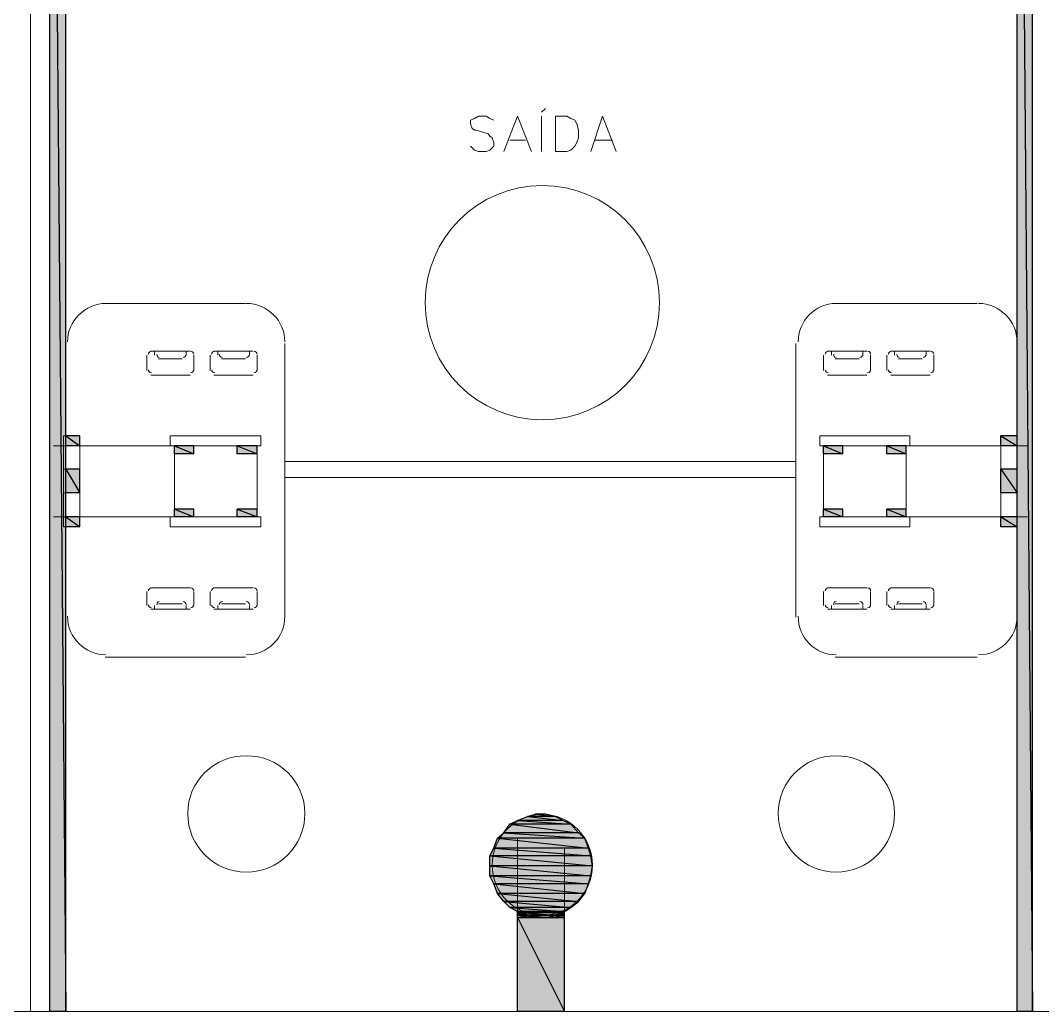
# Model space of a CAD drawing. Header units: millimetres. Extents: x 40 to 176, y -32 to 59.
# Drawn here: x 102.631 to 104.483, y -6.026 to -4.229 of the extents above; entities that cross this region are included whole.
import ezdxf

# ---------------------------------------------------------------- set-up
doc = ezdxf.new("R2010")
doc.units = ezdxf.units.MM
doc.layers.add('15 - Quadro de medição', color=6, linetype='Continuous')

msp = doc.modelspace()

# ---------------------------------------------------------------- hatches: boundary and pattern name
at = {"layer": '15 - Quadro de medição', "true_color": 0x000007}
h = msp.add_hatch(color=7, dxfattribs=at)
h.paths.add_polyline_path([(102.7134, -2.6836), (102.6841, -2.6836), (102.7134, -6.026)])
h.paths.add_polyline_path([(102.6841, -2.6836), (102.7134, -6.026), (102.6841, -6.026)])
h = msp.add_hatch(color=7, dxfattribs=at)
h.paths.add_polyline_path([(104.4649, -2.6836), (104.437, -2.6836), (104.4649, -6.026)])
h.paths.add_polyline_path([(104.437, -2.6836), (104.4649, -6.026), (104.437, -6.026)])
h = msp.add_hatch(color=7, dxfattribs=at)
h.paths.add_polyline_path([(102.7385, -4.9826), (102.7134, -4.9826), (102.7385, -5.0008)])
h.paths.add_polyline_path([(102.7134, -4.9826), (102.7385, -5.0008), (102.7134, -5.0008)])
h = msp.add_hatch(color=7, dxfattribs=at)
h.paths.add_polyline_path([(104.437, -4.9826), (104.4077, -4.9826), (104.437, -5.0008)])
h.paths.add_polyline_path([(104.4077, -4.9826), (104.437, -5.0008), (104.4077, -5.0008)])
h = msp.add_hatch(color=7, dxfattribs=at)
h.paths.add_polyline_path([(102.9453, -5.0008), (102.9103, -5.0008), (102.9453, -5.0148)])
h.paths.add_polyline_path([(102.9103, -5.0008), (102.9453, -5.0148), (102.9103, -5.0148)])
h = msp.add_hatch(color=7, dxfattribs=at)
h.paths.add_polyline_path([(103.0598, -5.0008), (103.0235, -5.0008), (103.0598, -5.0148)])
h.paths.add_polyline_path([(103.0235, -5.0008), (103.0598, -5.0148), (103.0235, -5.0148)])
h = msp.add_hatch(color=7, dxfattribs=at)
h.paths.add_polyline_path([(104.1213, -5.0008), (104.0864, -5.0008), (104.1213, -5.0148)])
h.paths.add_polyline_path([(104.0864, -5.0008), (104.1213, -5.0148), (104.0864, -5.0148)])
h = msp.add_hatch(color=7, dxfattribs=at)
h.paths.add_polyline_path([(104.2359, -5.0008), (104.2009, -5.0008), (104.2359, -5.0148)])
h.paths.add_polyline_path([(104.2009, -5.0008), (104.2359, -5.0148), (104.2009, -5.0148)])
h = msp.add_hatch(color=7, dxfattribs=at)
h.paths.add_polyline_path([(102.7385, -5.0427), (102.7134, -5.0427), (102.7385, -5.086)])
h.paths.add_polyline_path([(102.7134, -5.0427), (102.7385, -5.086), (102.7134, -5.086)])
h = msp.add_hatch(color=7, dxfattribs=at)
h.paths.add_polyline_path([(104.437, -5.0427), (104.4077, -5.0427), (104.437, -5.086)])
h.paths.add_polyline_path([(104.4077, -5.0427), (104.437, -5.086), (104.4077, -5.086)])
h = msp.add_hatch(color=7, dxfattribs=at)
h.paths.add_polyline_path([(102.7385, -5.1293), (102.7134, -5.1293), (102.7385, -5.1475)])
h.paths.add_polyline_path([(102.7134, -5.1293), (102.7385, -5.1475), (102.7134, -5.1475)])
h = msp.add_hatch(color=7, dxfattribs=at)
h.paths.add_polyline_path([(102.9453, -5.1153), (102.9103, -5.1153), (102.9453, -5.1293)])
h.paths.add_polyline_path([(102.9103, -5.1153), (102.9453, -5.1293), (102.9103, -5.1293)])
h = msp.add_hatch(color=7, dxfattribs=at)
h.paths.add_polyline_path([(103.0598, -5.1153), (103.0235, -5.1153), (103.0598, -5.1293)])
h.paths.add_polyline_path([(103.0235, -5.1153), (103.0598, -5.1293), (103.0235, -5.1293)])
h = msp.add_hatch(color=7, dxfattribs=at)
h.paths.add_polyline_path([(104.1213, -5.1153), (104.0864, -5.1153), (104.1213, -5.1293)])
h.paths.add_polyline_path([(104.0864, -5.1153), (104.1213, -5.1293), (104.0864, -5.1293)])
h = msp.add_hatch(color=7, dxfattribs=at)
h.paths.add_polyline_path([(104.2359, -5.1153), (104.2009, -5.1153), (104.2359, -5.1293)])
h.paths.add_polyline_path([(104.2009, -5.1153), (104.2359, -5.1293), (104.2009, -5.1293)])
h = msp.add_hatch(color=7, dxfattribs=at)
h.paths.add_polyline_path([(104.437, -5.1293), (104.4077, -5.1293), (104.437, -5.1475)])
h.paths.add_polyline_path([(104.4077, -5.1293), (104.437, -5.1475), (104.4077, -5.1475)])
h = msp.add_hatch(color=7, dxfattribs=at)
h.paths.add_polyline_path([(103.6143, -5.6796), (103.5319, -5.6796), (103.6283, -5.6866)])
h.paths.add_polyline_path([(103.5319, -5.6796), (103.6283, -5.6866), (103.5179, -5.6866)])
h = msp.add_hatch(color=7, dxfattribs=at)
h.paths.add_polyline_path([(103.6003, -5.6726), (103.55, -5.6726), (103.6143, -5.6796)])
h.paths.add_polyline_path([(103.55, -5.6726), (103.6143, -5.6796), (103.5319, -5.6796)])
h = msp.add_hatch(color=7, dxfattribs=at)
h.paths.add_polyline_path([(103.5822, -5.6685), (103.564, -5.6685), (103.6003, -5.6726)])
h.paths.add_polyline_path([(103.564, -5.6685), (103.6003, -5.6726), (103.55, -5.6726)])
h = msp.add_hatch(color=7, dxfattribs=at)
h.paths.add_polyline_path([(103.6422, -5.702), (103.5067, -5.702), (103.6534, -5.7118)])
h.paths.add_polyline_path([(103.5067, -5.702), (103.6534, -5.7118), (103.4956, -5.7118)])
h = msp.add_hatch(color=7, dxfattribs=at)
h.paths.add_polyline_path([(103.6283, -5.6866), (103.5179, -5.6866), (103.6422, -5.702)])
h.paths.add_polyline_path([(103.5179, -5.6866), (103.6422, -5.702), (103.5067, -5.702)])
h = msp.add_hatch(color=7, dxfattribs=at)
h.paths.add_polyline_path([(103.6534, -5.7118), (103.4956, -5.7118), (103.6604, -5.7299)])
h.paths.add_polyline_path([(103.4956, -5.7118), (103.6604, -5.7299), (103.4886, -5.7299)])
h = msp.add_hatch(color=7, dxfattribs=at)
h.paths.add_polyline_path([(103.6604, -5.7299), (103.4886, -5.7299), (103.6646, -5.7439)])
h.paths.add_polyline_path([(103.4886, -5.7299), (103.6646, -5.7439), (103.4816, -5.7439)])
h = msp.add_hatch(color=7, dxfattribs=at)
h.paths.add_polyline_path([(103.6646, -5.7439), (103.4816, -5.7439), (103.6674, -5.762)])
h.paths.add_polyline_path([(103.4816, -5.7439), (103.6674, -5.762), (103.4816, -5.762)])
h = msp.add_hatch(color=7, dxfattribs=at)
h.paths.add_polyline_path([(103.6674, -5.762), (103.4816, -5.762), (103.6646, -5.7802)])
h.paths.add_polyline_path([(103.4816, -5.762), (103.6646, -5.7802), (103.4816, -5.7802)])
h = msp.add_hatch(color=7, dxfattribs=at)
h.paths.add_polyline_path([(103.6646, -5.7802), (103.4816, -5.7802), (103.6604, -5.7942)])
h.paths.add_polyline_path([(103.4816, -5.7802), (103.6604, -5.7942), (103.4886, -5.7942)])
h = msp.add_hatch(color=7, dxfattribs=at)
h.paths.add_polyline_path([(103.6604, -5.7942), (103.4886, -5.7942), (103.6534, -5.8123)])
h.paths.add_polyline_path([(103.4886, -5.7942), (103.6534, -5.8123), (103.4956, -5.8123)])
h = msp.add_hatch(color=7, dxfattribs=at)
h.paths.add_polyline_path([(103.6534, -5.8123), (103.4956, -5.8123), (103.6422, -5.8263)])
h.paths.add_polyline_path([(103.4956, -5.8123), (103.6422, -5.8263), (103.5067, -5.8263)])
h = msp.add_hatch(color=7, dxfattribs=at)
h.paths.add_polyline_path([(103.6422, -5.8263), (103.5067, -5.8263), (103.6283, -5.8375)])
h.paths.add_polyline_path([(103.5067, -5.8263), (103.6283, -5.8375), (103.5179, -5.8375)])
h = msp.add_hatch(color=7, dxfattribs=at)
h.paths.add_polyline_path([(103.6283, -5.8375), (103.5179, -5.8375), (103.6171, -5.8444)])
h.paths.add_polyline_path([(103.5179, -5.8375), (103.6171, -5.8444), (103.5319, -5.8444)])
h = msp.add_hatch(color=7, dxfattribs=at)
h.paths.add_polyline_path([(103.6143, -5.8444), (103.5319, -5.8444)])
h.paths.add_polyline_path([(103.6143, -5.8444), (103.5319, -5.8444), (103.6171, -5.8444)])
h = msp.add_hatch(color=7, dxfattribs=at)
h.paths.add_polyline_path([(103.6143, -5.8444), (103.5319, -5.8444), (103.6073, -5.8472)])
h.paths.add_polyline_path([(103.5319, -5.8444), (103.6073, -5.8472), (103.5431, -5.8472)])
h = msp.add_hatch(color=7, dxfattribs=at)
h.paths.add_polyline_path([(103.5431, -5.8472), (103.5319, -5.8444)])
h.paths.add_polyline_path([(103.5319, -5.8444), (103.5431, -5.8472), (103.5319, -5.8472)])
h = msp.add_hatch(color=7, dxfattribs=at)
h.paths.add_polyline_path([(103.5431, -5.8472), (103.5319, -5.8472), (103.5459, -5.8514)])
h.paths.add_polyline_path([(103.5319, -5.8472), (103.5459, -5.8514), (103.5319, -5.8514)])
h = msp.add_hatch(color=7, dxfattribs=at)
h.paths.add_polyline_path([(103.55, -5.8514), (103.5319, -5.8514)])
h.paths.add_polyline_path([(103.55, -5.8514), (103.5319, -5.8514), (103.5459, -5.8514)])
h = msp.add_hatch(color=7, dxfattribs=at)
h.paths.add_polyline_path([(103.55, -5.8514), (103.5319, -5.8514), (103.5598, -5.8556)])
h.paths.add_polyline_path([(103.5319, -5.8514), (103.5598, -5.8556), (103.5319, -5.8556)])
h = msp.add_hatch(color=7, dxfattribs=at)
h.paths.add_polyline_path([(103.6073, -5.8472), (103.5431, -5.8472), (103.6003, -5.8514)])
h.paths.add_polyline_path([(103.5431, -5.8472), (103.6003, -5.8514), (103.55, -5.8514)])
h = msp.add_hatch(color=7, dxfattribs=at)
h.paths.add_polyline_path([(103.6003, -5.8514), (103.55, -5.8514), (103.585, -5.8556)])
h.paths.add_polyline_path([(103.55, -5.8514), (103.585, -5.8556), (103.5598, -5.8556)])
h = msp.add_hatch(color=7, dxfattribs=at)
h.paths.add_polyline_path([(103.6171, -5.8514), (103.6003, -5.8514), (103.6171, -5.8556)])
h.paths.add_polyline_path([(103.6003, -5.8514), (103.6171, -5.8556), (103.585, -5.8556)])
h = msp.add_hatch(color=7, dxfattribs=at)
h.paths.add_polyline_path([(103.6171, -5.8472), (103.6073, -5.8472), (103.6171, -5.8514)])
h.paths.add_polyline_path([(103.6073, -5.8472), (103.6171, -5.8514), (103.6003, -5.8514)])
h = msp.add_hatch(color=7, dxfattribs=at)
h.paths.add_polyline_path([(103.6171, -5.8444), (103.6143, -5.8444), (103.6171, -5.8472)])
h.paths.add_polyline_path([(103.6143, -5.8444), (103.6171, -5.8472), (103.6073, -5.8472)])
h = msp.add_hatch(color=7, dxfattribs=at)
h.paths.add_polyline_path([(103.564, -5.8556), (103.564, -5.8542), (103.5319, -5.8556)])
h.paths.add_polyline_path([(103.564, -5.8556), (103.5319, -5.8556), (103.5598, -5.8556)])
h = msp.add_hatch(color=7, dxfattribs=at)
h.paths.add_polyline_path([(103.5319, -5.8556), (103.564, -5.8556), (103.564, -5.8542)])
h.paths.add_polyline_path([(103.564, -5.8556), (103.564, -5.8542), (103.5319, -5.8556)])
h = msp.add_hatch(color=7, dxfattribs=at)
h.paths.add_polyline_path([(103.6171, -5.8556), (103.5319, -5.8556), (103.6171, -6.026)])
h.paths.add_polyline_path([(103.5319, -5.8556), (103.6171, -6.026), (103.5319, -6.026)])
h = msp.add_hatch(color=7, dxfattribs=at)
h.paths.add_polyline_path([(103.5822, -5.8556), (103.6171, -5.8556), (103.6171, -5.8542)])
h.paths.add_polyline_path([(103.6171, -5.8556), (103.6171, -5.8542), (103.5822, -5.8556)])

# ---------------------------------------------------------------- linework, layer by layer
at = {"layer": '15 - Quadro de medição', "color": 7, "linetype": 'Continuous', "lineweight": 20, "true_color": 0x000007}
for points in [[(100.7928, -2.319), (102.6491, -2.319), (102.6491, -6.026), (100.7928, -6.026)], [(102.6491, -2.319), (104.5012, -2.319), (104.5012, -6.026), (102.6491, -6.026)], [(103.6003, -4.4672), (103.6003, -4.403), (103.6213, -4.403), (103.6283, -4.4072), (103.6353, -4.41), (103.6394, -4.417), (103.6422, -4.4281), (103.6422, -4.4421), (103.6394, -4.4505), (103.6353, -4.4575), (103.6283, -4.4645), (103.6213, -4.4672)], [(102.7385, -4.9826), (102.7092, -4.9826), (102.7092, -5.1475), (102.7385, -5.1475)], [(104.4077, -4.9826), (104.437, -4.9826), (104.437, -5.1475), (104.4077, -5.1475)], [(102.9103, -5.0148), (102.9453, -5.0148), (102.9453, -5.0008), (102.9103, -5.0008)], [(103.0598, -5.0148), (103.0235, -5.0148), (103.0235, -5.0008), (103.0598, -5.0008)], [(104.0864, -5.0148), (104.1213, -5.0148), (104.1213, -5.0008), (104.0864, -5.0008)], [(104.2359, -5.0148), (104.2009, -5.0148), (104.2009, -5.0008), (104.2359, -5.0008)], [(102.9103, -5.1153), (102.9453, -5.1153), (102.9453, -5.1293), (102.9103, -5.1293)], [(103.0598, -5.1153), (103.0235, -5.1153), (103.0235, -5.1293), (103.0598, -5.1293)], [(104.0864, -5.1153), (104.1213, -5.1153), (104.1213, -5.1293), (104.0864, -5.1293)], [(104.2359, -5.1153), (104.2009, -5.1153), (104.2009, -5.1293), (104.2359, -5.1293)]]:
    msp.add_lwpolyline(points, close=True, dxfattribs=at)
for points in [[(102.7204, -2.4615), (104.437, -2.4615), (104.437, -6.026), (102.7134, -6.026), (102.712, -6.026), (102.6491, -6.026)], [(102.7134, -6.026), (102.7134, -2.4685), (102.7134, -2.4685)], [(102.6491, -2.5481), (102.6491, -6.026), (100.7928, -6.026), (100.7928, -2.5481)], [(104.5012, -2.5481), (104.5012, -6.026), (102.6491, -6.026), (102.6491, -2.5481)], [(102.6841, -2.6836), (102.6841, -6.026), (102.7134, -6.026), (102.6701, -6.026)], [(104.437, -6.026), (104.4649, -6.026), (104.4649, -2.6836)], [(103.5752, -4.396), (103.5822, -4.389), (103.5822, -4.389)], [(103.4886, -4.41), (103.4816, -4.4072), (103.4746, -4.403), (103.4607, -4.403), (103.4537, -4.4072), (103.4467, -4.41), (103.4467, -4.417), (103.4495, -4.4253), (103.4537, -4.4281), (103.4565, -4.4281), (103.4788, -4.4351), (103.4816, -4.4393), (103.4858, -4.4421), (103.4886, -4.4505), (103.4886, -4.4575), (103.4816, -4.4645), (103.4746, -4.4672), (103.4607, -4.4672), (103.4537, -4.4645), (103.4467, -4.4575)], [(103.5067, -4.4672), (103.5319, -4.403), (103.557, -4.4672)], [(103.5752, -4.4672), (103.5752, -4.403), (103.5752, -4.403)], [(103.6646, -4.4672), (103.6855, -4.403), (103.7107, -4.4672)], [(103.5179, -4.4463), (103.5459, -4.4463), (103.5459, -4.4463)], [(103.6716, -4.4463), (103.7037, -4.4463), (103.7037, -4.4463)], [(102.7846, -4.7424), (103.0388, -4.7424), (103.0388, -4.7424)], [(104.3644, -4.7424), (104.1074, -4.7424), (104.1074, -4.7424)], [(102.7134, -5.3109), (102.7134, -4.815), (102.7134, -4.815)], [(103.1101, -4.815), (103.1101, -5.0287), (103.1101, -5.3109)], [(104.0361, -4.815), (104.0361, -5.0287), (104.0361, -5.3109)], [(104.437, -5.3109), (104.437, -4.815), (104.437, -4.815)], [(102.867, -4.829), (102.9383, -4.829), (102.9383, -4.829)], [(102.9313, -4.836), (102.9313, -4.829), (102.874, -4.829), (102.874, -4.836)], [(103.0528, -4.829), (102.9816, -4.829), (102.9816, -4.829)], [(102.9886, -4.836), (102.9886, -4.829), (103.0458, -4.829), (103.0458, -4.836)], [(104.0934, -4.829), (104.1646, -4.829), (104.1646, -4.829)], [(104.1576, -4.836), (104.1576, -4.829), (104.1004, -4.829), (104.1004, -4.836)], [(104.2792, -4.829), (104.2079, -4.829), (104.2079, -4.829)], [(104.2149, -4.836), (104.2149, -4.829), (104.2722, -4.829), (104.2722, -4.836)], [(102.86, -4.8639), (102.86, -4.836), (102.86, -4.836)], [(102.881, -4.843), (102.9243, -4.843), (102.9243, -4.843)], [(102.9453, -4.836), (102.9453, -4.8639), (102.9453, -4.8639)], [(102.9746, -4.836), (102.9746, -4.8639), (102.9746, -4.8639)], [(103.0388, -4.843), (102.9955, -4.843), (102.9955, -4.843)], [(103.0598, -4.8639), (103.0598, -4.836), (103.0598, -4.836)], [(104.0864, -4.8639), (104.0864, -4.836), (104.0864, -4.836)], [(104.1074, -4.843), (104.1507, -4.843), (104.1507, -4.843)], [(104.1716, -4.836), (104.1716, -4.8639), (104.1716, -4.8639)], [(104.2009, -4.836), (104.2009, -4.8639), (104.2009, -4.8639)], [(104.2652, -4.843), (104.2219, -4.843), (104.2219, -4.843)], [(104.2861, -4.8639), (104.2861, -4.836), (104.2861, -4.836)], [(102.9383, -4.8723), (102.867, -4.8723), (102.867, -4.8723)], [(102.9816, -4.8723), (103.0528, -4.8723), (103.0528, -4.8723)], [(104.1646, -4.8723), (104.0934, -4.8723), (104.0934, -4.8723)], [(104.2079, -4.8723), (104.2792, -4.8723), (104.2792, -4.8723)], [(103.0598, -5.0008), (103.0668, -5.0008), (103.0668, -4.9826), (102.902, -4.9826), (102.902, -5.0008)], [(104.0864, -5.0008), (104.0794, -5.0008), (104.0794, -4.9826), (104.2428, -4.9826), (104.2428, -5.0008)], [(102.691, -5.0008), (103.0598, -5.0008), (103.0598, -5.1293)], [(102.9103, -5.0008), (102.9103, -5.1293), (102.9103, -5.1293)], [(104.4579, -5.0008), (104.0864, -5.0008), (104.0864, -5.1293)], [(104.2359, -5.0008), (104.2359, -5.1293), (104.2359, -5.1293)], [(103.1101, -5.0287), (104.0361, -5.0287), (104.0361, -5.0287)], [(102.7385, -5.0427), (102.7092, -5.0427), (102.7092, -5.0427)], [(104.4077, -5.0427), (104.437, -5.0427), (104.437, -5.0427)], [(103.1101, -5.0581), (104.0361, -5.0581), (104.0361, -5.0581)], [(102.7385, -5.086), (102.7092, -5.086), (102.7092, -5.086)], [(104.4077, -5.086), (104.437, -5.086), (104.437, -5.086)], [(102.691, -5.1293), (103.0598, -5.1293), (103.0598, -5.1293)], [(103.0598, -5.1293), (103.0668, -5.1293), (103.0668, -5.1475), (102.902, -5.1475), (102.902, -5.1293)], [(104.0864, -5.1293), (104.0794, -5.1293), (104.0794, -5.1475), (104.2428, -5.1475), (104.2428, -5.1293)], [(104.4579, -5.1293), (104.0864, -5.1293), (104.0864, -5.1293)], [(102.9383, -5.2578), (102.867, -5.2578), (102.867, -5.2578)], [(102.9816, -5.2578), (103.0528, -5.2578), (103.0528, -5.2578)], [(104.1646, -5.2578), (104.0934, -5.2578), (104.0934, -5.2578)], [(104.2079, -5.2578), (104.2792, -5.2578), (104.2792, -5.2578)], [(102.86, -5.2648), (102.86, -5.2899), (102.86, -5.2899)], [(102.9453, -5.2899), (102.9453, -5.2648), (102.9453, -5.2648)], [(102.9746, -5.2899), (102.9746, -5.2648), (102.9746, -5.2648)], [(103.0598, -5.2648), (103.0598, -5.2899), (103.0598, -5.2899)], [(104.0864, -5.2648), (104.0864, -5.2899), (104.0864, -5.2899)], [(104.1716, -5.2899), (104.1716, -5.2648), (104.1716, -5.2648)], [(104.2009, -5.2899), (104.2009, -5.2648), (104.2009, -5.2648)], [(104.2861, -5.2648), (104.2861, -5.2899), (104.2861, -5.2899)], [(102.867, -5.2969), (102.9383, -5.2969), (102.9383, -5.2969)], [(102.9313, -5.2899), (102.9313, -5.2969), (102.874, -5.2969), (102.874, -5.2899)], [(102.881, -5.2871), (102.9243, -5.2871), (102.9243, -5.2871)], [(103.0528, -5.2969), (102.9816, -5.2969), (102.9816, -5.2969)], [(102.9886, -5.2899), (102.9886, -5.2969), (103.0458, -5.2969), (103.0458, -5.2899)], [(103.0388, -5.2871), (102.9955, -5.2871), (102.9955, -5.2871)], [(104.0934, -5.2969), (104.1646, -5.2969), (104.1646, -5.2969)], [(104.1576, -5.2899), (104.1576, -5.2969), (104.1004, -5.2969), (104.1004, -5.2899)], [(104.1074, -5.2871), (104.1507, -5.2871), (104.1507, -5.2871)], [(104.2792, -5.2969), (104.2079, -5.2969), (104.2079, -5.2969)], [(104.2149, -5.2899), (104.2149, -5.2969), (104.2722, -5.2969), (104.2722, -5.2899)], [(104.2652, -5.2871), (104.2219, -5.2871), (104.2219, -5.2871)], [(103.0388, -5.3835), (102.7846, -5.3835), (102.7846, -5.3835)], [(104.1074, -5.3835), (104.3644, -5.3835), (104.3644, -5.3835)], [(103.5319, -6.026), (103.5319, -5.7118), (103.5319, -5.7118)], [(103.6171, -6.026), (103.6171, -5.7299), (103.6171, -5.7299)]]:
    msp.add_lwpolyline(points, dxfattribs=at)
at = {"layer": '15 - Quadro de medição', "color": 7, "linetype": 'Continuous', "lineweight": -2, "true_color": 0x000007}
for points in [[(102.7134, -2.6836), (102.6841, -2.6836), (102.7134, -6.026)], [(102.6841, -2.6836), (102.7134, -6.026), (102.6841, -6.026)], [(104.4649, -2.6836), (104.437, -2.6836), (104.4649, -6.026)], [(104.437, -2.6836), (104.4649, -6.026), (104.437, -6.026)], [(102.7385, -4.9826), (102.7134, -4.9826), (102.7385, -5.0008)], [(102.7134, -4.9826), (102.7385, -5.0008), (102.7134, -5.0008)], [(104.437, -4.9826), (104.4077, -4.9826), (104.437, -5.0008)], [(104.4077, -4.9826), (104.437, -5.0008), (104.4077, -5.0008)], [(102.9453, -5.0008), (102.9103, -5.0008), (102.9453, -5.0148)], [(102.9103, -5.0008), (102.9453, -5.0148), (102.9103, -5.0148)], [(103.0598, -5.0008), (103.0235, -5.0008), (103.0598, -5.0148)], [(103.0235, -5.0008), (103.0598, -5.0148), (103.0235, -5.0148)], [(104.1213, -5.0008), (104.0864, -5.0008), (104.1213, -5.0148)], [(104.0864, -5.0008), (104.1213, -5.0148), (104.0864, -5.0148)], [(104.2359, -5.0008), (104.2009, -5.0008), (104.2359, -5.0148)], [(104.2009, -5.0008), (104.2359, -5.0148), (104.2009, -5.0148)], [(102.7385, -5.0427), (102.7134, -5.0427), (102.7385, -5.086)], [(102.7134, -5.0427), (102.7385, -5.086), (102.7134, -5.086)], [(104.437, -5.0427), (104.4077, -5.0427), (104.437, -5.086)], [(104.4077, -5.0427), (104.437, -5.086), (104.4077, -5.086)], [(102.7385, -5.1293), (102.7134, -5.1293), (102.7385, -5.1475)], [(102.7134, -5.1293), (102.7385, -5.1475), (102.7134, -5.1475)], [(102.9453, -5.1153), (102.9103, -5.1153), (102.9453, -5.1293)], [(102.9103, -5.1153), (102.9453, -5.1293), (102.9103, -5.1293)], [(103.0598, -5.1153), (103.0235, -5.1153), (103.0598, -5.1293)], [(103.0235, -5.1153), (103.0598, -5.1293), (103.0235, -5.1293)], [(104.1213, -5.1153), (104.0864, -5.1153), (104.1213, -5.1293)], [(104.0864, -5.1153), (104.1213, -5.1293), (104.0864, -5.1293)], [(104.2359, -5.1153), (104.2009, -5.1153), (104.2359, -5.1293)], [(104.2009, -5.1153), (104.2359, -5.1293), (104.2009, -5.1293)], [(104.437, -5.1293), (104.4077, -5.1293), (104.437, -5.1475)], [(104.4077, -5.1293), (104.437, -5.1475), (104.4077, -5.1475)], [(103.5319, -5.6796), (103.6283, -5.6866), (103.5179, -5.6866)], [(103.55, -5.6726), (103.6143, -5.6796), (103.5319, -5.6796)], [(103.6143, -5.6796), (103.5319, -5.6796), (103.6283, -5.6866)], [(103.564, -5.6685), (103.6003, -5.6726), (103.55, -5.6726)], [(103.6003, -5.6726), (103.55, -5.6726), (103.6143, -5.6796)], [(103.5822, -5.6685), (103.564, -5.6685), (103.6003, -5.6726)], [(103.5067, -5.702), (103.6534, -5.7118), (103.4956, -5.7118)], [(103.5179, -5.6866), (103.6422, -5.702), (103.5067, -5.702)], [(103.6422, -5.702), (103.5067, -5.702), (103.6534, -5.7118)], [(103.6283, -5.6866), (103.5179, -5.6866), (103.6422, -5.702)], [(103.4956, -5.7118), (103.6604, -5.7299), (103.4886, -5.7299)], [(103.6534, -5.7118), (103.4956, -5.7118), (103.6604, -5.7299)], [(103.4886, -5.7299), (103.6646, -5.7439), (103.4816, -5.7439)], [(103.6604, -5.7299), (103.4886, -5.7299), (103.6646, -5.7439)], [(103.6646, -5.7439), (103.4816, -5.7439), (103.6674, -5.762)], [(103.4816, -5.7439), (103.6674, -5.762), (103.4816, -5.762)], [(103.6674, -5.762), (103.4816, -5.762), (103.6646, -5.7802)], [(103.4816, -5.762), (103.6646, -5.7802), (103.4816, -5.7802)], [(103.6646, -5.7802), (103.4816, -5.7802), (103.6604, -5.7942)], [(103.4816, -5.7802), (103.6604, -5.7942), (103.4886, -5.7942)], [(103.6604, -5.7942), (103.4886, -5.7942), (103.6534, -5.8123)], [(103.4886, -5.7942), (103.6534, -5.8123), (103.4956, -5.8123)], [(103.6534, -5.8123), (103.4956, -5.8123), (103.6422, -5.8263)], [(103.4956, -5.8123), (103.6422, -5.8263), (103.5067, -5.8263)], [(103.6422, -5.8263), (103.5067, -5.8263), (103.6283, -5.8375)], [(103.5067, -5.8263), (103.6283, -5.8375), (103.5179, -5.8375)], [(103.6283, -5.8375), (103.5179, -5.8375), (103.6171, -5.8444)], [(103.5179, -5.8375), (103.6171, -5.8444), (103.5319, -5.8444)], [(103.5319, -5.8444), (103.5319, -5.8444)], [(103.6143, -5.8444), (103.6143, -5.8444), (103.5319, -5.8444)], [(103.6143, -5.8444), (103.5319, -5.8444), (103.6171, -5.8444)], [(103.5319, -5.8444), (103.5319, -5.8444)], [(103.5319, -5.8444), (103.5319, -5.8444)], [(103.6143, -5.8444), (103.5319, -5.8444), (103.6073, -5.8472)], [(103.5319, -5.8444), (103.6073, -5.8472), (103.5431, -5.8472)], [(103.5431, -5.8472), (103.5319, -5.8444)], [(103.5319, -5.8444), (103.5431, -5.8472), (103.5319, -5.8472)], [(103.5431, -5.8472), (103.5319, -5.8472), (103.5459, -5.8514)], [(103.5319, -5.8472), (103.5459, -5.8514), (103.5319, -5.8514)], [(103.55, -5.8514), (103.55, -5.8514), (103.5319, -5.8514)], [(103.55, -5.8514), (103.5319, -5.8514), (103.5459, -5.8514)], [(103.5319, -5.8514), (103.55, -5.8514), (103.55, -5.8514)], [(103.55, -5.8514), (103.55, -5.8514), (103.5319, -5.8514)], [(103.55, -5.8514), (103.5319, -5.8514), (103.5598, -5.8556)], [(103.5319, -5.8514), (103.5598, -5.8556), (103.5319, -5.8556)], [(103.6073, -5.8472), (103.5431, -5.8472), (103.6003, -5.8514)], [(103.5431, -5.8472), (103.6003, -5.8514), (103.55, -5.8514)], [(103.55, -5.8514), (103.6003, -5.8514), (103.6003, -5.8514)], [(103.6003, -5.8514), (103.6003, -5.8514), (103.55, -5.8514)], [(103.6003, -5.8514), (103.55, -5.8514), (103.585, -5.8556)], [(103.55, -5.8514), (103.585, -5.8556), (103.5598, -5.8556)], [(103.6003, -5.8514), (103.6171, -5.8556), (103.585, -5.8556)], [(103.6073, -5.8472), (103.6171, -5.8514), (103.6003, -5.8514)], [(103.6003, -5.8514), (103.6171, -5.8514), (103.6171, -5.8514)], [(103.6171, -5.8514), (103.6171, -5.8514), (103.6003, -5.8514)], [(103.6003, -5.8514), (103.6171, -5.8514), (103.6171, -5.8514)], [(103.6171, -5.8514), (103.6171, -5.8514), (103.6003, -5.8514)], [(103.6171, -5.8514), (103.6003, -5.8514), (103.6171, -5.8556)], [(103.6143, -5.8444), (103.6171, -5.8472), (103.6073, -5.8472)], [(103.6171, -5.8472), (103.6073, -5.8472), (103.6171, -5.8514)], [(103.6171, -5.8444), (103.6143, -5.8444), (103.6143, -5.8444)], [(103.6171, -5.8444), (103.6143, -5.8444), (103.6171, -5.8472)], [(103.6171, -5.8444), (103.6171, -5.8444)], [(103.6171, -5.8444), (103.6171, -5.8444)], [(103.564, -5.8556), (103.564, -5.8542), (103.5319, -5.8556)], [(103.5319, -5.8556), (103.564, -5.8556), (103.564, -5.8542)], [(103.564, -5.8556), (103.564, -5.8542), (103.5319, -5.8556)], [(103.564, -5.8556), (103.5319, -5.8556), (103.5598, -5.8556)], [(103.6171, -5.8556), (103.5319, -5.8556), (103.6171, -6.026)], [(103.5319, -5.8556), (103.6171, -6.026), (103.5319, -6.026)], [(103.585, -5.8556), (103.5598, -5.8556), (103.5822, -5.8556)], [(103.5598, -5.8556), (103.5822, -5.8556), (103.564, -5.8556)], [(103.5822, -5.8556), (103.6171, -5.8556), (103.6171, -5.8542)], [(103.6171, -5.8556), (103.6171, -5.8542), (103.5822, -5.8556)], [(103.585, -5.8556), (103.6171, -5.8556), (103.5822, -5.8556)], [(103.6171, -5.8556), (103.585, -5.8556)]]:
    msp.add_lwpolyline(points, close=True, dxfattribs=at)
at = {"layer": '15 - Quadro de medição', "color": 7, "linetype": 'Continuous', "lineweight": 20, "true_color": 0x000007}
for points in [[(103.7889, -4.741), (103.7889, -4.6237), (103.6939, -4.5287), (103.5766, -4.5287), (103.5766, -4.5287), (103.4593, -4.5287), (103.3643, -4.6237), (103.3643, -4.741), (103.3643, -4.741), (103.3643, -4.8583), (103.4593, -4.9533), (103.5766, -4.9533), (103.5766, -4.9533), (103.6939, -4.9533), (103.7889, -4.8583), (103.7889, -4.741)], [(103.1464, -5.6671), (103.1464, -5.6084), (103.0989, -5.5623), (103.0402, -5.5623), (103.0402, -5.5623), (102.9816, -5.5623), (102.9341, -5.6084), (102.9341, -5.6671), (102.9341, -5.6671), (102.9341, -5.7257), (102.9816, -5.7732), (103.0402, -5.7732), (103.0402, -5.7732), (103.0989, -5.7732), (103.1464, -5.7257), (103.1464, -5.6671)], [(104.2149, -5.6671), (104.2149, -5.6084), (104.1674, -5.5623), (104.1088, -5.5623), (104.1088, -5.5623), (104.0515, -5.5623), (104.004, -5.6084), (104.004, -5.6671), (104.004, -5.6671), (104.004, -5.7257), (104.0515, -5.7732), (104.1088, -5.7732), (104.1088, -5.7732), (104.1674, -5.7732), (104.2149, -5.7257), (104.2149, -5.6671)], [(103.6674, -5.7606), (103.6674, -5.7104), (103.6269, -5.6685), (103.5766, -5.6685), (103.5766, -5.6685), (103.5263, -5.6685), (103.4858, -5.7104), (103.4858, -5.7606), (103.4858, -5.7606), (103.4858, -5.8109), (103.5263, -5.8514), (103.5766, -5.8514), (103.5766, -5.8514), (103.6269, -5.8514), (103.6674, -5.8109), (103.6674, -5.7606)]]:
    msp.add_open_spline(points, degree=3, knots=[0, 0, 0, 0, 0.0625, 0.0625, 0.0625, 0.062501, 0.125, 0.125, 0.125, 0.125001, 0.1875, 0.1875, 0.1875, 0.187501, 1, 1, 1, 1], dxfattribs=at)
for points in [[(102.786, -4.7424), (102.7483, -4.7424), (102.7162, -4.7745), (102.7162, -4.8122)], [(103.1101, -4.8122), (103.1101, -4.7745), (103.0793, -4.7424), (103.0402, -4.7424)], [(104.1088, -4.7424), (104.071, -4.7424), (104.0403, -4.7745), (104.0403, -4.8122)], [(104.437, -4.8122), (104.437, -4.7745), (104.4049, -4.7424), (104.3672, -4.7424)], [(102.8684, -4.829), (102.8656, -4.829), (102.8628, -4.8318), (102.8628, -4.8346)], [(102.9453, -4.8346), (102.9453, -4.8318), (102.9425, -4.829), (102.9397, -4.829)], [(102.983, -4.829), (102.9802, -4.829), (102.9774, -4.8318), (102.9774, -4.8346)], [(103.0598, -4.8346), (103.0598, -4.8318), (103.057, -4.829), (103.0542, -4.829)], [(104.0948, -4.829), (104.092, -4.829), (104.0892, -4.8318), (104.0892, -4.8346)], [(104.1716, -4.8346), (104.1716, -4.8318), (104.1702, -4.829), (104.166, -4.829)], [(104.2093, -4.829), (104.2065, -4.829), (104.2037, -4.8318), (104.2037, -4.8346)], [(104.2861, -4.8346), (104.2861, -4.8318), (104.2833, -4.829), (104.2806, -4.829)], [(102.8782, -4.8346), (102.8782, -4.8374), (102.8796, -4.8402), (102.8824, -4.8402)], [(102.9257, -4.8402), (102.9285, -4.8402), (102.9313, -4.8374), (102.9313, -4.8346)], [(102.9913, -4.8346), (102.9913, -4.8374), (102.9941, -4.8402), (102.9969, -4.8402)], [(103.0402, -4.8402), (103.043, -4.8402), (103.0458, -4.8374), (103.0458, -4.8346)], [(104.1046, -4.8346), (104.1046, -4.8374), (104.106, -4.8402), (104.1088, -4.8402)], [(104.1521, -4.8402), (104.1548, -4.8402), (104.1576, -4.8374), (104.1576, -4.8346)], [(104.2191, -4.8346), (104.2191, -4.8374), (104.2205, -4.8402), (104.2233, -4.8402)], [(104.2666, -4.8402), (104.2694, -4.8402), (104.2722, -4.8374), (104.2722, -4.8346)], [(102.8628, -4.8625), (102.8628, -4.8653), (102.8656, -4.8681), (102.8684, -4.8681)], [(102.9397, -4.8681), (102.9425, -4.8681), (102.9453, -4.8653), (102.9453, -4.8625)], [(102.9774, -4.8625), (102.9774, -4.8653), (102.9802, -4.8681), (102.983, -4.8681)], [(103.0542, -4.8681), (103.057, -4.8681), (103.0598, -4.8653), (103.0598, -4.8625)], [(104.0892, -4.8625), (104.0892, -4.8653), (104.092, -4.8681), (104.0948, -4.8681)], [(104.166, -4.8681), (104.1702, -4.8681), (104.1716, -4.8653), (104.1716, -4.8625)], [(104.2037, -4.8625), (104.2037, -4.8653), (104.2065, -4.8681), (104.2093, -4.8681)], [(104.2806, -4.8681), (104.2833, -4.8681), (104.2861, -4.8653), (104.2861, -4.8625)], [(102.8684, -5.2578), (102.8656, -5.2578), (102.8628, -5.2606), (102.8628, -5.2634)], [(102.9453, -5.2634), (102.9453, -5.2606), (102.9425, -5.2578), (102.9397, -5.2578)], [(102.983, -5.2578), (102.9802, -5.2578), (102.9774, -5.2606), (102.9774, -5.2634)], [(103.0598, -5.2634), (103.0598, -5.2606), (103.057, -5.2578), (103.0542, -5.2578)], [(104.0948, -5.2578), (104.092, -5.2578), (104.0892, -5.2606), (104.0892, -5.2634)], [(104.1716, -5.2634), (104.1716, -5.2606), (104.1702, -5.2578), (104.166, -5.2578)], [(104.2093, -5.2578), (104.2065, -5.2578), (104.2037, -5.2606), (104.2037, -5.2634)], [(104.2861, -5.2634), (104.2861, -5.2606), (104.2833, -5.2578), (104.2806, -5.2578)], [(102.8628, -5.2885), (102.8628, -5.2913), (102.8656, -5.2941), (102.8684, -5.2941)], [(102.8824, -5.283), (102.8796, -5.283), (102.8782, -5.2857), (102.8782, -5.2885)], [(102.9313, -5.2885), (102.9313, -5.2857), (102.9285, -5.283), (102.9257, -5.283)], [(102.9397, -5.2941), (102.9425, -5.2941), (102.9453, -5.2913), (102.9453, -5.2885)], [(102.9774, -5.2885), (102.9774, -5.2913), (102.9802, -5.2941), (102.983, -5.2941)], [(102.9969, -5.283), (102.9941, -5.283), (102.9913, -5.2857), (102.9913, -5.2885)], [(103.0458, -5.2885), (103.0458, -5.2857), (103.043, -5.283), (103.0402, -5.283)], [(103.0542, -5.2941), (103.057, -5.2941), (103.0598, -5.2913), (103.0598, -5.2885)], [(104.0892, -5.2885), (104.0892, -5.2913), (104.092, -5.2941), (104.0948, -5.2941)], [(104.1088, -5.283), (104.106, -5.283), (104.1046, -5.2857), (104.1046, -5.2885)], [(104.1576, -5.2885), (104.1576, -5.2857), (104.1548, -5.283), (104.1521, -5.283)], [(104.166, -5.2941), (104.1702, -5.2941), (104.1716, -5.2913), (104.1716, -5.2885)], [(104.2037, -5.2885), (104.2037, -5.2913), (104.2065, -5.2941), (104.2093, -5.2941)], [(104.2233, -5.283), (104.2205, -5.283), (104.2191, -5.2857), (104.2191, -5.2885)], [(104.2722, -5.2885), (104.2722, -5.2857), (104.2694, -5.283), (104.2666, -5.283)], [(104.2806, -5.2941), (104.2833, -5.2941), (104.2861, -5.2913), (104.2861, -5.2885)], [(102.7162, -5.3095), (102.7162, -5.3486), (102.7483, -5.3793), (102.786, -5.3793)], [(103.0402, -5.3793), (103.0793, -5.3793), (103.1101, -5.3486), (103.1101, -5.3095)], [(104.0403, -5.3095), (104.0403, -5.3486), (104.071, -5.3793), (104.1088, -5.3793)], [(104.3672, -5.3793), (104.4049, -5.3793), (104.437, -5.3486), (104.437, -5.3095)]]:
    msp.add_open_spline(points, degree=3, dxfattribs=at)

doc.saveas('drawing.dxf')
